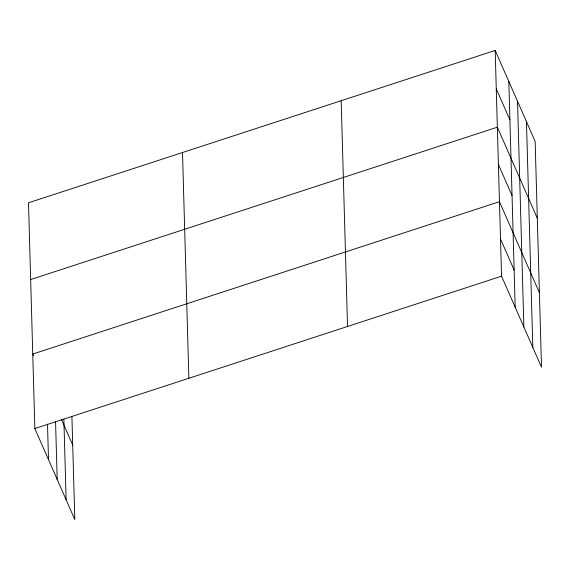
<?xml version="1.0" encoding="UTF-8"?>
<svg xmlns="http://www.w3.org/2000/svg" width="570" height="570" viewBox="0 0 570 570"><rect width="100%" height="100%" fill="white"/><g stroke="black" fill="none" stroke-linecap="round" stroke-linejoin="round"><path stroke-width="0.85" d="M495.188 50.438L501.55 276.186L541.5 367.201L535.144 141.453L495.188 50.438L28.5 202.799L34.855 428.547L74.812 519.562L71.913 416.684M30.659 279.549L497.353 127.196L537.303 218.21M34.855 428.547L501.55 276.186M496.271 88.813L509.915 119.892M498.401 164.438L512.045 195.524M539.405 292.702L499.448 201.687L32.761 354.048L33.459 355.644M500.496 238.937L514.14 270.016M61.524 419.584L72.711 445.063M526.459 121.674L532.815 347.422M517.517 101.296L523.873 327.045M508.832 81.517L515.187 307.266M341.181 100.719L347.536 326.468M182.507 152.518L188.862 378.266M63.854 419.078L66.127 499.783M55.561 421.757L57.185 479.406M47.502 424.151L48.5 459.627"/></g></svg>
